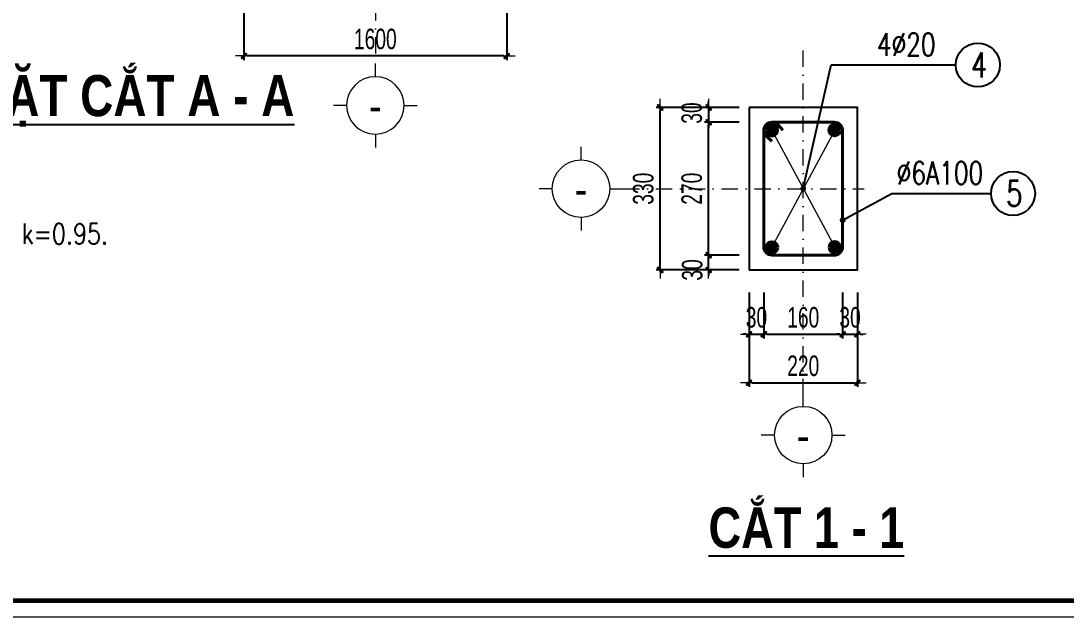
# Model space of a CAD drawing. Header units: millimetres. Extents: x -211129 to 461116, y -574633 to 115.
# Drawn here: x -91705 to -85340, y -546541 to -542908 of the extents above; entities that cross this region are included whole.
import ezdxf
from ezdxf.enums import TextEntityAlignment as Align

# ---------------------------------------------------------------- set-up
doc = ezdxf.new("R2010")
doc.units = ezdxf.units.MM
doc.header["$MEASUREMENT"] = 0
doc.header["$PDMODE"] = 32
doc.linetypes.add('DASHDOT', pattern=[1, 0.5, -0.25, 0, -0.25])
doc.layers.get('Defpoints').update_dxf_attribs({"color": 1})
for name, color, linetype, lineweight in [('Khungten_LCDI', 7, 'Continuous', 5), ('LC Dim', 8, 'Continuous', 18), ('LC ISO', 153, 'Continuous', 13), ('LC Net dam2', 6, 'Continuous', 40), ('LC Net dam3', 1, 'Continuous', 60), ('LC Net manh', 133, 'Continuous', 5), ('LC Net thay', 63, 'Continuous', 25), ('LC Net truc', 79, 'DASHDOT', 13), ('LC Text1', 3, 'Continuous', 20), ('LC Text2', 7, 'Continuous', 25)]:
    doc.layers.add(name, color=color, linetype=linetype, lineweight=lineweight)
doc.styles.add('HOATBIF', font='hoatbif.shx', dxfattribs={"width": 0.7})
doc.styles.add('Khungten', font='VHAVAN.TTF', dxfattribs={"width": 0.9, "height": 5000})
doc.styles.add('LC 1', font='VHAVANB.TTF')
doc.styles.add('LC 3', font='vnsimli.shx', dxfattribs={"width": 0.75})
doc.styles.add('LC3', font='VHARIALB.TTF', dxfattribs={"width": 0.8})
doc.styles.add('Title', font='VHBLACK.TTF', dxfattribs={"width": 0.8})
doc.dimstyles.new('1-100(1-50)', dxfattribs={"dimscale": 50, "dimtxt": 2.5, "dimasz": 0.35, "dimexe": 0.5, "dimexo": 0, "dimgap": 0.8, "dimtad": 1, "dimdec": 0, "dimzin": 0, "dimdsep": 46, "dimtxsty": 'HOATBIF', "dimblk1": 'DOT', "dimblk2": 'DOT', "dimsah": 1, "dimcen": -1, "dimdle": 1, "dimclrd": 256, "dimclre": 256, "dimclrt": 4, "dimadec": 3, "dimazin": 2, "dimtfac": 0.3333333333333333, "dimtdec": 0, "dimtix": 1, "dimtmove": 2, "dimatfit": 3, "dimldrblk": 'DOT', "dimfxl": 1, "dimtvp": 0.8333333333333334, "dimtolj": 1, "dimtzin": 0, "dimarcsym": 0})

# ---------------------------------------------------------------- blocks, each defined once
blk = doc.blocks.new('lcdi fix')
at = {"layer": 'Defpoints', "lineweight": 0}
blk.add_lwpolyline([(-1199.999999582767, -14849.99999999255), (-1199.999999582767, 14849.99999999255), (40799.99891111254, 14849.99999999255), (40799.99891111254, -14849.99999999255)], close=True, dxfattribs=at)
at = {"layer": 'Khungten_LCDI', "color": 5, "lineweight": 60}
blk.add_lwpolyline([(0, -14649.99999999255), (0, 14649.99999999255), (40599.99891117215, 14649.99999999255), (40599.99891117215, -14649.99999999255)], close=True, dxfattribs=at)
at = {"color": 7, "style": 'Khungten', "width": 0.8}
for tag, p in [('REVISION', (39498.75271332351, -10746.30395446718)), ('NGAYHT', (39546.07422497955, -11609.37091637403))]:
    blk.add_attdef(tag, text='', height=199.998925739526, dxfattribs=at).set_placement(p, align=Align.CENTER)
at = {"layer": 'LC Text1', "color": 3, "style": 'LC 1', "width": 1.834005631990714}
for tag, p, p2 in [('TENBANVE1', (36912.65773373929, -8885.760238945484), (40339.14503431407, -8885.760238945484)), ('TENBANVE2', (36912.65773373929, -9562.465564332902), (40339.14503431407, -9562.465564332902))]:
    blk.add_attdef(tag, text='', height=249.9999935159642, dxfattribs=at).set_placement(p, p2, align=Align.FIT)
at = {"layer": 'LC Text1', "style": 'Title', "width": 0.7}
blk.add_attdef('SOBANVE', text='', height=249.9999935159641, dxfattribs=at).set_placement((39561.98232412425, -13896.18071823567), align=Align.CENTER)
blk = doc.blocks.new('DOT')
at = {"layer": 'LC Dim'}
blk.add_line((-3, 0), (3, 0), dxfattribs=at)
at = {"layer": 'LC Dim', "color": 4}
blk.add_line((-1, -1), (1, 1), dxfattribs=at)
blk.add_lwpolyline([(0.5, 1), (-1, -0.5), (-0.5, -1), (1, 0.5)], close=True, dxfattribs=at)
blk = doc.blocks.new('*D198')
at = {"layer": 'Defpoints', "color": 0, "ltscale": 2, "transparency": 16777216}
for p in [(-90346.45047962328, -542524.4430037393), (-88746.45047962328, -542524.4430037393), (-90346.45047962328, -543121.5478224774)]:
    blk.add_point(p, dxfattribs=at)
at = {"layer": 'LC Dim', "lineweight": -2, "ltscale": 2, "transparency": 16777216}
for p, q in [((-90346.45047962328, -542524.4430037393), (-90346.45047962328, -543146.5478224774)), ((-88746.45047962328, -542524.4430037393), (-88746.45047962328, -543146.5478224774)), ((-88763.95047962328, -543121.5478224774), (-90328.95047962328, -543121.5478224774))]:
    blk.add_line(p, q, dxfattribs=at)
at = {"layer": 'LC Dim', "lineweight": -2, "ltscale": 2, "transparency": 16777216, "xscale": 17.5, "yscale": 17.5, "zscale": 17.5, "rotation": 180}
blk.add_blockref('DOT', (-90346.45047962328, -543121.5478224774), dxfattribs=at)
at = {"layer": 'LC Dim', "lineweight": -2, "ltscale": 2, "transparency": 16777216, "xscale": 17.5, "yscale": 17.5, "zscale": 17.5}
blk.add_blockref('DOT', (-88746.45047962328, -543121.5478224774), dxfattribs=at)
at = {"layer": 'LC Dim', "color": 4, "ltscale": 2, "transparency": 16777216, "insert": (-89546.45047962328, -543019.0478224774), "char_height": 125, "attachment_point": 5, "style": 'HOATBIF'}
blk.add_mtext('\\A1;1600', dxfattribs=at)
blk = doc.blocks.new('_Dot')
at = {"color": 0, "linetype": 'ByBlock', "lineweight": -2}
blk.add_line((-0.5, 0), (-1, 0), dxfattribs=at)
at = {"color": 0, "linetype": 'ByBlock', "const_width": 0.5}
blk.add_lwpolyline([(-0.25, 0, 1), (0.25, 0, 1)], format="xyb", close=True, dxfattribs=at)
blk = doc.blocks.new('TIEUDE1')
at = {"layer": 'LC Text2', "color": 7, "style": 'LC 1'}
blk.add_attdef('TIªU§Ò', text='', height=5, dxfattribs=at).set_placement((0, 0), align=Align.BOTTOM_CENTER)
blk.add_attdef('TL', text='', height=3, dxfattribs=at).set_placement((0, -2), align=Align.TOP_CENTER)
blk = doc.blocks.new('TTRUC')
at = {"layer": 'LC ISO'}
for p, q in [((0, 6.94551799677526), (0, 10.13175513561828)), ((-6.94551799677526, 0), (-10.13175513561828, 0)), ((6.94551799677526, 0), (10.13175513561828, 0)), ((0, -6.94551799677526), (0, -10.13175513561828))]:
    blk.add_line(p, q, dxfattribs=at)
at = {"layer": 'LC Net manh'}
blk.add_circle((0, 0), 6.94551799677526, dxfattribs=at)
blk = doc.blocks.new('theptron1')
at = {"layer": 'LC Net dam3'}
for p, q in [((-0.5, 0), (0.5, 0)), ((-0.3535533905960619, 0.353553390592424), (0.3535533905960619, -0.353553390592424)), ((0.3535533905960619, 0.353553390592424), (-0.3535533905960619, -0.353553390592424)), ((0, 0.5), (0, -0.5))]:
    blk.add_line(p, q, dxfattribs=at)
blk.add_circle((0, 0), 0.4999999999978782, dxfattribs=at)
blk = doc.blocks.new('*D81')
at = {"layer": 'Defpoints', "color": 0, "ltscale": 2, "transparency": 16777216}
for p in [(-87270.56507512389, -544564.2131605743), (-87180.56507512389, -544564.2131605743), (-87180.56507512389, -544817.7192457762)]:
    blk.add_point(p, dxfattribs=at)
at = {"layer": 'LC Dim', "lineweight": -2, "ltscale": 2, "transparency": 16777216}
for p, q in [((-87270.56507512389, -544564.2131605743), (-87270.56507512389, -544842.7192457762)), ((-87180.56507512389, -544564.2131605743), (-87180.56507512389, -544842.7192457762)), ((-87288.06507512389, -544817.7192457762), (-87305.56507512389, -544817.7192457762)), ((-87270.56507512389, -544817.7192457762), (-87180.56507512389, -544817.7192457762)), ((-87163.06507512389, -544817.7192457762), (-87145.56507512389, -544817.7192457762))]:
    blk.add_line(p, q, dxfattribs=at)
at = {"layer": 'LC Dim', "lineweight": -2, "ltscale": 2, "transparency": 16777216, "xscale": 17.5, "yscale": 17.5, "zscale": 17.5}
blk.add_blockref('DOT', (-87270.56507512389, -544817.7192457762), dxfattribs=at)
at = {"layer": 'LC Dim', "lineweight": -2, "ltscale": 2, "transparency": 16777216, "xscale": 17.5, "yscale": 17.5, "zscale": 17.5, "rotation": 180}
blk.add_blockref('DOT', (-87180.56507512389, -544817.7192457762), dxfattribs=at)
at = {"layer": 'LC Dim', "color": 4, "ltscale": 2, "transparency": 16777216, "insert": (-87225.56507512389, -544715.2192457762), "char_height": 125, "attachment_point": 5, "style": 'HOATBIF'}
blk.add_mtext('\\A1;30', dxfattribs=at)
blk = doc.blocks.new('*D82')
at = {"layer": 'Defpoints', "color": 0, "ltscale": 2, "transparency": 16777216}
for p in [(-87180.56507512389, -544564.2131605743), (-86700.56507512389, -544564.2131605743), (-86700.56507512389, -544817.7192457762)]:
    blk.add_point(p, dxfattribs=at)
at = {"layer": 'LC Dim', "lineweight": -2, "ltscale": 2, "transparency": 16777216}
for p, q in [((-87180.56507512389, -544564.2131605743), (-87180.56507512389, -544842.7192457762)), ((-86700.56507512389, -544564.2131605743), (-86700.56507512389, -544842.7192457762)), ((-87163.06507512389, -544817.7192457762), (-86718.06507512389, -544817.7192457762))]:
    blk.add_line(p, q, dxfattribs=at)
at = {"layer": 'LC Dim', "lineweight": -2, "ltscale": 2, "transparency": 16777216, "xscale": 17.5, "yscale": 17.5, "zscale": 17.5, "rotation": 180}
blk.add_blockref('DOT', (-87180.56507512389, -544817.7192457762), dxfattribs=at)
at = {"layer": 'LC Dim', "lineweight": -2, "ltscale": 2, "transparency": 16777216, "xscale": 17.5, "yscale": 17.5, "zscale": 17.5}
blk.add_blockref('DOT', (-86700.56507512389, -544817.7192457762), dxfattribs=at)
at = {"layer": 'LC Dim', "color": 4, "ltscale": 2, "transparency": 16777216, "insert": (-86940.56507512389, -544715.2192457762), "char_height": 125, "attachment_point": 5, "style": 'HOATBIF'}
blk.add_mtext('\\A1;160', dxfattribs=at)
blk = doc.blocks.new('*D83')
at = {"layer": 'Defpoints', "color": 0, "ltscale": 2, "transparency": 16777216}
for p in [(-86700.56507512389, -544564.2131605743), (-86610.56507512389, -544564.2131605743), (-86610.56507512389, -544817.7192457762)]:
    blk.add_point(p, dxfattribs=at)
at = {"layer": 'LC Dim', "lineweight": -2, "ltscale": 2, "transparency": 16777216}
for p, q in [((-86700.56507512389, -544564.2131605743), (-86700.56507512389, -544842.7192457762)), ((-86610.56507512389, -544564.2131605743), (-86610.56507512389, -544842.7192457762)), ((-86718.06507512389, -544817.7192457762), (-86735.56507512389, -544817.7192457762)), ((-86700.56507512389, -544817.7192457762), (-86610.56507512389, -544817.7192457762)), ((-86593.06507512389, -544817.7192457762), (-86575.56507512389, -544817.7192457762))]:
    blk.add_line(p, q, dxfattribs=at)
at = {"layer": 'LC Dim', "lineweight": -2, "ltscale": 2, "transparency": 16777216, "xscale": 17.5, "yscale": 17.5, "zscale": 17.5}
blk.add_blockref('DOT', (-86700.56507512389, -544817.7192457762), dxfattribs=at)
at = {"layer": 'LC Dim', "lineweight": -2, "ltscale": 2, "transparency": 16777216, "xscale": 17.5, "yscale": 17.5, "zscale": 17.5, "rotation": 180}
blk.add_blockref('DOT', (-86610.56507512389, -544817.7192457762), dxfattribs=at)
at = {"layer": 'LC Dim', "color": 4, "ltscale": 2, "transparency": 16777216, "insert": (-86655.56507512389, -544715.2192457762), "char_height": 125, "attachment_point": 5, "style": 'HOATBIF'}
blk.add_mtext('\\A1;30', dxfattribs=at)
blk = doc.blocks.new('*D84')
at = {"layer": 'Defpoints', "color": 0, "ltscale": 2, "transparency": 16777216}
for p in [(-87270.56507512389, -544564.2131605743), (-86610.56507512389, -544564.2131605743), (-86610.56507512389, -545112.9520075783)]:
    blk.add_point(p, dxfattribs=at)
at = {"layer": 'LC Dim', "lineweight": -2, "ltscale": 2, "transparency": 16777216}
for p, q in [((-87270.56507512389, -544564.2131605743), (-87270.56507512389, -545137.9520075783)), ((-86610.56507512389, -544564.2131605743), (-86610.56507512389, -545137.9520075783)), ((-87253.06507512389, -545112.9520075783), (-86628.06507512389, -545112.9520075783))]:
    blk.add_line(p, q, dxfattribs=at)
at = {"layer": 'LC Dim', "lineweight": -2, "ltscale": 2, "transparency": 16777216, "xscale": 17.5, "yscale": 17.5, "zscale": 17.5, "rotation": 180}
blk.add_blockref('DOT', (-87270.56507512389, -545112.9520075783), dxfattribs=at)
at = {"layer": 'LC Dim', "lineweight": -2, "ltscale": 2, "transparency": 16777216, "xscale": 17.5, "yscale": 17.5, "zscale": 17.5}
blk.add_blockref('DOT', (-86610.56507512389, -545112.9520075783), dxfattribs=at)
at = {"layer": 'LC Dim', "color": 4, "ltscale": 2, "transparency": 16777216, "insert": (-86940.56507512389, -545010.4520075783), "char_height": 125, "attachment_point": 5, "style": 'HOATBIF'}
blk.add_mtext('\\A1;220', dxfattribs=at)
blk = doc.blocks.new('*D85')
at = {"layer": 'Defpoints', "color": 0, "ltscale": 2, "transparency": 16777216}
for p in [(-87516.7033129021, -544335.7565945898), (-87330.78665521066, -544335.7565945898), (-87330.78665521089, -544425.7565945898)]:
    blk.add_point(p, dxfattribs=at)
at = {"layer": 'LC Dim', "lineweight": -2, "ltscale": 2, "transparency": 16777216}
for p, q in [((-87330.78665521066, -544335.7565945898), (-87541.7033129021, -544335.7565945898)), ((-87516.7033129021, -544318.2565945898), (-87516.7033129021, -544300.7565945898)), ((-87516.7033129021, -544425.7565945898), (-87516.7033129021, -544335.7565945898)), ((-87330.78665521089, -544425.7565945898), (-87541.7033129021, -544425.7565945898)), ((-87516.7033129021, -544443.2565945898), (-87516.7033129021, -544460.7565945898))]:
    blk.add_line(p, q, dxfattribs=at)
at = {"layer": 'LC Dim', "lineweight": -2, "ltscale": 2, "transparency": 16777216, "xscale": 17.5, "yscale": 17.5, "zscale": 17.5}
for p, rotation in [((-87516.7033129021, -544335.7565945898), 270), ((-87516.7033129021, -544425.7565945898), 90)]:
    blk.add_blockref('DOT', p, dxfattribs=dict(at, rotation=rotation))
at = {"layer": 'LC Dim', "color": 4, "ltscale": 2, "transparency": 16777216, "insert": (-87616.25057491774, -544425.7565945896), "char_height": 125, "attachment_point": 5, "rotation": 90, "style": 'HOATBIF'}
blk.add_mtext('\\A1;30', dxfattribs=at)
blk = doc.blocks.new('*D86')
at = {"layer": 'Defpoints', "color": 0, "ltscale": 2, "transparency": 16777216}
for p in [(-87516.70331290201, -543525.7565945898), (-87330.78665520973, -543525.7565945898), (-87330.78665521066, -544335.7565945898)]:
    blk.add_point(p, dxfattribs=at)
at = {"layer": 'LC Dim', "lineweight": -2, "ltscale": 2, "transparency": 16777216}
for p, q in [((-87330.78665520973, -543525.7565945898), (-87541.70331290201, -543525.7565945898)), ((-87516.70331290201, -544318.2565945898), (-87516.70331290201, -543543.2565945898)), ((-87330.78665521066, -544335.7565945898), (-87541.70331290201, -544335.7565945898))]:
    blk.add_line(p, q, dxfattribs=at)
at = {"layer": 'LC Dim', "lineweight": -2, "ltscale": 2, "transparency": 16777216, "xscale": 17.5, "yscale": 17.5, "zscale": 17.5}
for p, rotation in [((-87516.70331290201, -543525.7565945898), 90), ((-87516.70331290201, -544335.7565945898), 270)]:
    blk.add_blockref('DOT', p, dxfattribs=dict(at, rotation=rotation))
at = {"layer": 'LC Dim', "color": 4, "ltscale": 2, "transparency": 16777216, "insert": (-87619.20331290214, -543930.7565945897), "char_height": 125, "attachment_point": 5, "rotation": 90, "style": 'HOATBIF'}
blk.add_mtext('\\A1;270', dxfattribs=at)
blk = doc.blocks.new('*D87')
at = {"layer": 'Defpoints', "color": 0, "ltscale": 2, "transparency": 16777216}
for p in [(-87811.93607470443, -543435.7565945898), (-87330.78665520973, -543435.7565945898), (-87330.78665521042, -544425.7565945898)]:
    blk.add_point(p, dxfattribs=at)
at = {"layer": 'LC Dim', "lineweight": -2, "ltscale": 2, "transparency": 16777216}
for p, q in [((-87330.78665520973, -543435.7565945898), (-87836.93607470443, -543435.7565945898)), ((-87811.93607470443, -544408.2565945898), (-87811.93607470443, -543453.2565945898)), ((-87330.78665521042, -544425.7565945898), (-87836.93607470443, -544425.7565945898))]:
    blk.add_line(p, q, dxfattribs=at)
at = {"layer": 'LC Dim', "lineweight": -2, "ltscale": 2, "transparency": 16777216, "xscale": 17.5, "yscale": 17.5, "zscale": 17.5}
for p, rotation in [((-87811.93607470443, -543435.7565945898), 90), ((-87811.93607470443, -544425.7565945898), 270)]:
    blk.add_blockref('DOT', p, dxfattribs=dict(at, rotation=rotation))
at = {"layer": 'LC Dim', "color": 4, "ltscale": 2, "transparency": 16777216, "insert": (-87914.43607470456, -543930.7565945897), "char_height": 125, "attachment_point": 5, "rotation": 90, "style": 'HOATBIF'}
blk.add_mtext('\\A1;330', dxfattribs=at)
blk = doc.blocks.new('*D89')
at = {"layer": 'Defpoints', "color": 0, "ltscale": 2, "transparency": 16777216}
for p in [(-87330.78665520973, -543435.7565945899), (-87516.70331290195, -543525.7565945899), (-87330.78665520973, -543525.7565945899)]:
    blk.add_point(p, dxfattribs=at)
at = {"layer": 'LC Dim', "lineweight": -2, "ltscale": 2, "transparency": 16777216}
for p, q in [((-87330.78665520973, -543435.7565945899), (-87541.70331290195, -543435.7565945899)), ((-87516.70331290195, -543418.2565945899), (-87516.70331290195, -543400.7565945899)), ((-87516.70331290195, -543435.7565945899), (-87516.70331290195, -543525.7565945899)), ((-87330.78665520973, -543525.7565945899), (-87541.70331290195, -543525.7565945899)), ((-87516.70331290195, -543543.2565945899), (-87516.70331290195, -543560.7565945899))]:
    blk.add_line(p, q, dxfattribs=at)
at = {"layer": 'LC Dim', "lineweight": -2, "ltscale": 2, "transparency": 16777216, "xscale": 17.5, "yscale": 17.5, "zscale": 17.5}
for p, rotation in [((-87516.70331290195, -543435.7565945899), 270), ((-87516.70331290195, -543525.7565945899), 90)]:
    blk.add_blockref('DOT', p, dxfattribs=dict(at, rotation=rotation))
at = {"layer": 'LC Dim', "color": 4, "ltscale": 2, "transparency": 16777216, "insert": (-87619.06507512389, -543469.7565945896), "char_height": 125, "attachment_point": 5, "rotation": 90, "style": 'HOATBIF'}
blk.add_mtext('\\A1;30', dxfattribs=at)

msp = doc.modelspace()

# ---------------------------------------------------------------- linework, layer by layer
at = {"layer": 'LC Dim', "ltscale": 2}
for p, q in [((-87131.69540477122, -543573.8469026989), (-86748.65538323528, -544286.886924239)), ((-86748.65538323528, -543573.8469026989), (-87131.69540477122, -544286.886924239))]:
    msp.add_line(p, q, dxfattribs=at)
at = {"layer": 'LC Net dam2'}
for p, q in [((-87107.8480410373, -543525.7565945896), (-87064.78596252759, -543574.0603533135)), ((-87180.56507512389, -543596.9994766492), (-87131.48195415616, -543640.7563449427))]:
    msp.add_line(p, q, dxfattribs=at)
msp.add_lwpolyline([(-87180.56507512389, -543576.7845326905), (-87180.56507512389, -544284.7286564884, 0.414213562373095), (-87129.53713702268, -544335.7565945896), (-86751.59301322486, -544335.7565945896, 0.414213562373095), (-86700.56507512389, -544284.7286564884), (-86700.56507512389, -543576.7845326905, 0.414213562373095), (-86751.59301322486, -543525.7565945896), (-87129.53713702268, -543525.7565945896, 0.414213562373095)], format="xyb", close=True, dxfattribs=at)
at = {"layer": 'LC Net thay', "linetype": 'Continuous', "ltscale": 1000}
msp.add_lwpolyline([(-87270.56507512389, -543435.7565945896), (-87270.56507512389, -544425.7565945896), (-86610.56507512389, -544425.7565945896), (-86610.56507512389, -543435.7565945896)], close=True, dxfattribs=at)
at = {"layer": 'LC Net truc', "ltscale": 200}
for p, q in [((-89546.45047962328, -538404.1355850956), (-89546.45047962328, -543193.5971189843)), ((-86940.56507512389, -545189.6603286966), (-86940.56507512389, -543086.5257084275)), ((-88038.63388860246, -543930.7565945896), (-86569.0650751239, -543930.7565945896))]:
    msp.add_line(p, q, dxfattribs=at)
at = {"layer": 'LC Text2', "ltscale": 100}
for centre in [(-85877.28950735481, -543176.7378164363), (-85662.78950735481, -543960.0165524014)]:
    msp.add_circle(centre, 133.765917908898, dxfattribs=at)

# ---------------------------------------------------------------- block references
at = {"layer": 'LC Dim', "yscale": 60.00000000069849}
for p, xscale, zscale in [((-87131.69540477122, -543573.8469026989), -60.00000000069849, 60.00000000064909), ((-86749.43474547632, -543573.8469026989), 60.00000000069849, 60.00000000069849)]:
    msp.add_blockref('theptron1', p, dxfattribs=dict(at, xscale=xscale, zscale=zscale))
for p, xscale, zscale, rotation in [((-87131.6954047682, -544287.6662864796), 60.00000000069849, 60.00000000069849, 180.0000000004822), ((-86749.43474547329, -544287.666286477), -60.00000000069849, 60.00000000064909, 180)]:
    msp.add_blockref('theptron1', p, dxfattribs=dict(at, xscale=xscale, zscale=zscale, rotation=rotation))
at = {"layer": 'LC ISO', "yscale": 25.19610424696835, "zscale": 25.19610424696835}
for p, xscale in [((-89546.45047962328, -543423.4202974403), -25.19610424696835), ((-88293.91464720419, -543930.7565945896), 25.19610424696835), ((-86940.56507512365, -545432.3408310305), 25.19610424696835)]:
    msp.add_blockref('TTRUC', p, dxfattribs=dict(at, xscale=xscale))
at = {"layer": 'LC Net thay', "xscale": 0.5000000000000013, "yscale": 0.5000000000000013, "zscale": 0.5000000000000013}
msp.add_blockref('lcdi fix', (-98809.38397549745, -539116.20702484), dxfattribs=at)
at = {"layer": 'LC Text2'}
ref = msp.add_blockref('TIEUDE1', (-91014.61864941672, -543563.7651944297), dxfattribs=dict(at, xscale=-50.8, yscale=50.8, zscale=50.8))
ref.add_attrib('TIªU§Ò', '%%UmÆt c¾t A - A', dxfattribs={"color": 7, "height": 250.1602618080526, "style": 'LC3', "width": 0.8}).set_placement((-91033.32094456963, -543563.7651944297), align=Align.BOTTOM_CENTER)
ref = msp.add_blockref('TIEUDE1', (-86915.21092327588, -546192.9607999908), dxfattribs=dict(at, xscale=-50.00000000009664, yscale=50.00000000009664, zscale=50.00000000009664))
ref.add_attrib('TIªU§Ò', '%%Uc¾t 1 - 1', dxfattribs={"color": 7, "height": 246.220730126512, "style": 'LC3', "width": 0.8}).set_placement((-86921.12290806507, -546192.9607999908), align=Align.BOTTOM_CENTER)

# ---------------------------------------------------------------- texts
at = {"layer": 'LC Text1', "ltscale": 0.2, "style": 'LC 1', "width": 0.9}
for p in [(-89546.33312548039, -543583.9204200191), (-88293.91464720419, -544091.2567171684), (-86940.56507512365, -545592.8409536093)]:
    msp.add_text('-', height=197.2853535353064, dxfattribs=at).set_placement(p, align=Align.BOTTOM_CENTER)
at = {"layer": 'LC Text1', "color": 3, "style": 'LC 3', "width": 0.8}
msp.add_text('- ®¸y mãng ®\xadîc ®µo tíi cao ®é thiÕt kÕ, ®Æt trªn nÒn ®Êt nguyªn thæ (líp ®Êt tèt), ®Çm chÆt k=0.95.', height=125, rotation=359.951919279734, dxfattribs=at).set_placement((-98442.24463420472, -544261.9562141999))
at = {"layer": 'LC Text2', "linetype": 'ByBlock', "style": 'LC 3', "width": 0.75}
for s, p in [('4%%C20', (-86491.66159266044, -543121.3062635657)), ('%%C6A100', (-86371.41279483118, -543904.5849995309))]:
    msp.add_text(s, height=138.8888921383897, dxfattribs=at).set_placement(p)
at = {"layer": 'LC Text2', "ltscale": 100, "style": 'LC 3', "width": 0.75}
for s, p in [('4', (-85869.74091248514, -543176.7378164363)), ('5', (-85655.24091248514, -543960.0165524014))]:
    msp.add_text(s, height=152.7777813522287, dxfattribs=at).set_placement(p, align=Align.MIDDLE_CENTER)

# ---------------------------------------------------------------- dimensions: what is measured, and where the dimension line sits
at = {"layer": 'LC Dim', "ltscale": 2}
dim = msp.add_linear_dim(base=(-90346.45047962328, -543121.5478224774), p1=(-88746.45047962328, -542524.4430037393), p2=(-90346.45047962328, -542524.4430037393), angle=180, dimstyle='1-100(1-50)', dxfattribs=at)
dim.commit()
dim.dimension.update_dxf_attribs({"geometry": '*D198', "text_midpoint": (-89546.45047962328, -543019.0478224774)})
for base, p1, p2, picture, middle in [((-87811.93607470443, -543435.7565945898), (-87330.7866552104, -544425.7565945896), (-87330.7866552097, -543435.7565945896), '*D87', (-87914.43607470456, -543930.7565945897)), ((-87516.70331290201, -543525.7565945898), (-87330.78665521063, -544335.7565945896), (-87330.7866552097, -543525.7565945896), '*D86', (-87619.20331290214, -543930.7565945897))]:
    dim = msp.add_linear_dim(base=base, p1=p1, p2=p2, angle=90, dimstyle='1-100(1-50)', override={"dimlfac": 0.3333333333333333}, dxfattribs=at)
    dim.commit()
    dim.dimension.update_dxf_attribs({"geometry": picture, "text_midpoint": middle})
for base, p1, p2, picture, middle in [((-87516.70331290195, -543525.7565945899), (-87330.7866552097, -543435.7565945897), (-87330.7866552097, -543525.7565945897), '*D89', (-87619.06507512389, -543469.7565945896)), ((-87516.7033129021, -544335.7565945898), (-87330.78665521086, -544425.7565945896), (-87330.78665521063, -544335.7565945896), '*D85', (-87616.25057491774, -544425.7565945896))]:
    dim = msp.add_linear_dim(base=base, p1=p1, p2=p2, angle=90, dimstyle='1-100(1-50)', override={"dimlfac": 0.3333333333333333}, dxfattribs=at)
    dim.commit()
    dim.dimension.update_dxf_attribs({"geometry": picture, "text_midpoint": middle, "dimtype": 160})
for base, p1, p2, picture, middle in [((-87180.56507512389, -544817.7192457762), (-87270.56507512389, -544564.2131605743), (-87180.56507512389, -544564.2131605743), '*D81', (-87225.56507512389, -544715.2192457762)), ((-86610.56507512389, -545112.9520075783), (-87270.56507512389, -544564.2131605743), (-86610.56507512389, -544564.2131605743), '*D84', (-86940.56507512389, -545010.4520075783)), ((-86700.56507512389, -544817.7192457762), (-87180.56507512389, -544564.2131605743), (-86700.56507512389, -544564.2131605743), '*D82', (-86940.56507512389, -544715.2192457762)), ((-86610.56507512389, -544817.7192457762), (-86700.56507512389, -544564.2131605743), (-86610.56507512389, -544564.2131605743), '*D83', (-86655.56507512389, -544715.2192457762))]:
    dim = msp.add_linear_dim(base=base, p1=p1, p2=p2, dimstyle='1-100(1-50)', override={"dimlfac": 0.3333333333333333}, dxfattribs=at)
    dim.commit()
    dim.dimension.update_dxf_attribs({"geometry": picture, "text_midpoint": middle})

# ---------------------------------------------------------------- leaders
for points in [[(-86940.56507512389, -543929.9772323485), (-86770.55048464166, -543176.7378164363), (-86011.05542526368, -543176.7378164363)], [(-86700.56507512389, -544122.9918253828), (-86400.35088706922, -543960.0165524014), (-85796.55542526368, -543960.0165524014)]]:
    msp.add_leader(points, dimstyle='1-100(1-50)', override={"dimasz": 0.7}, dxfattribs=at)

doc.saveas('drawing.dxf')
